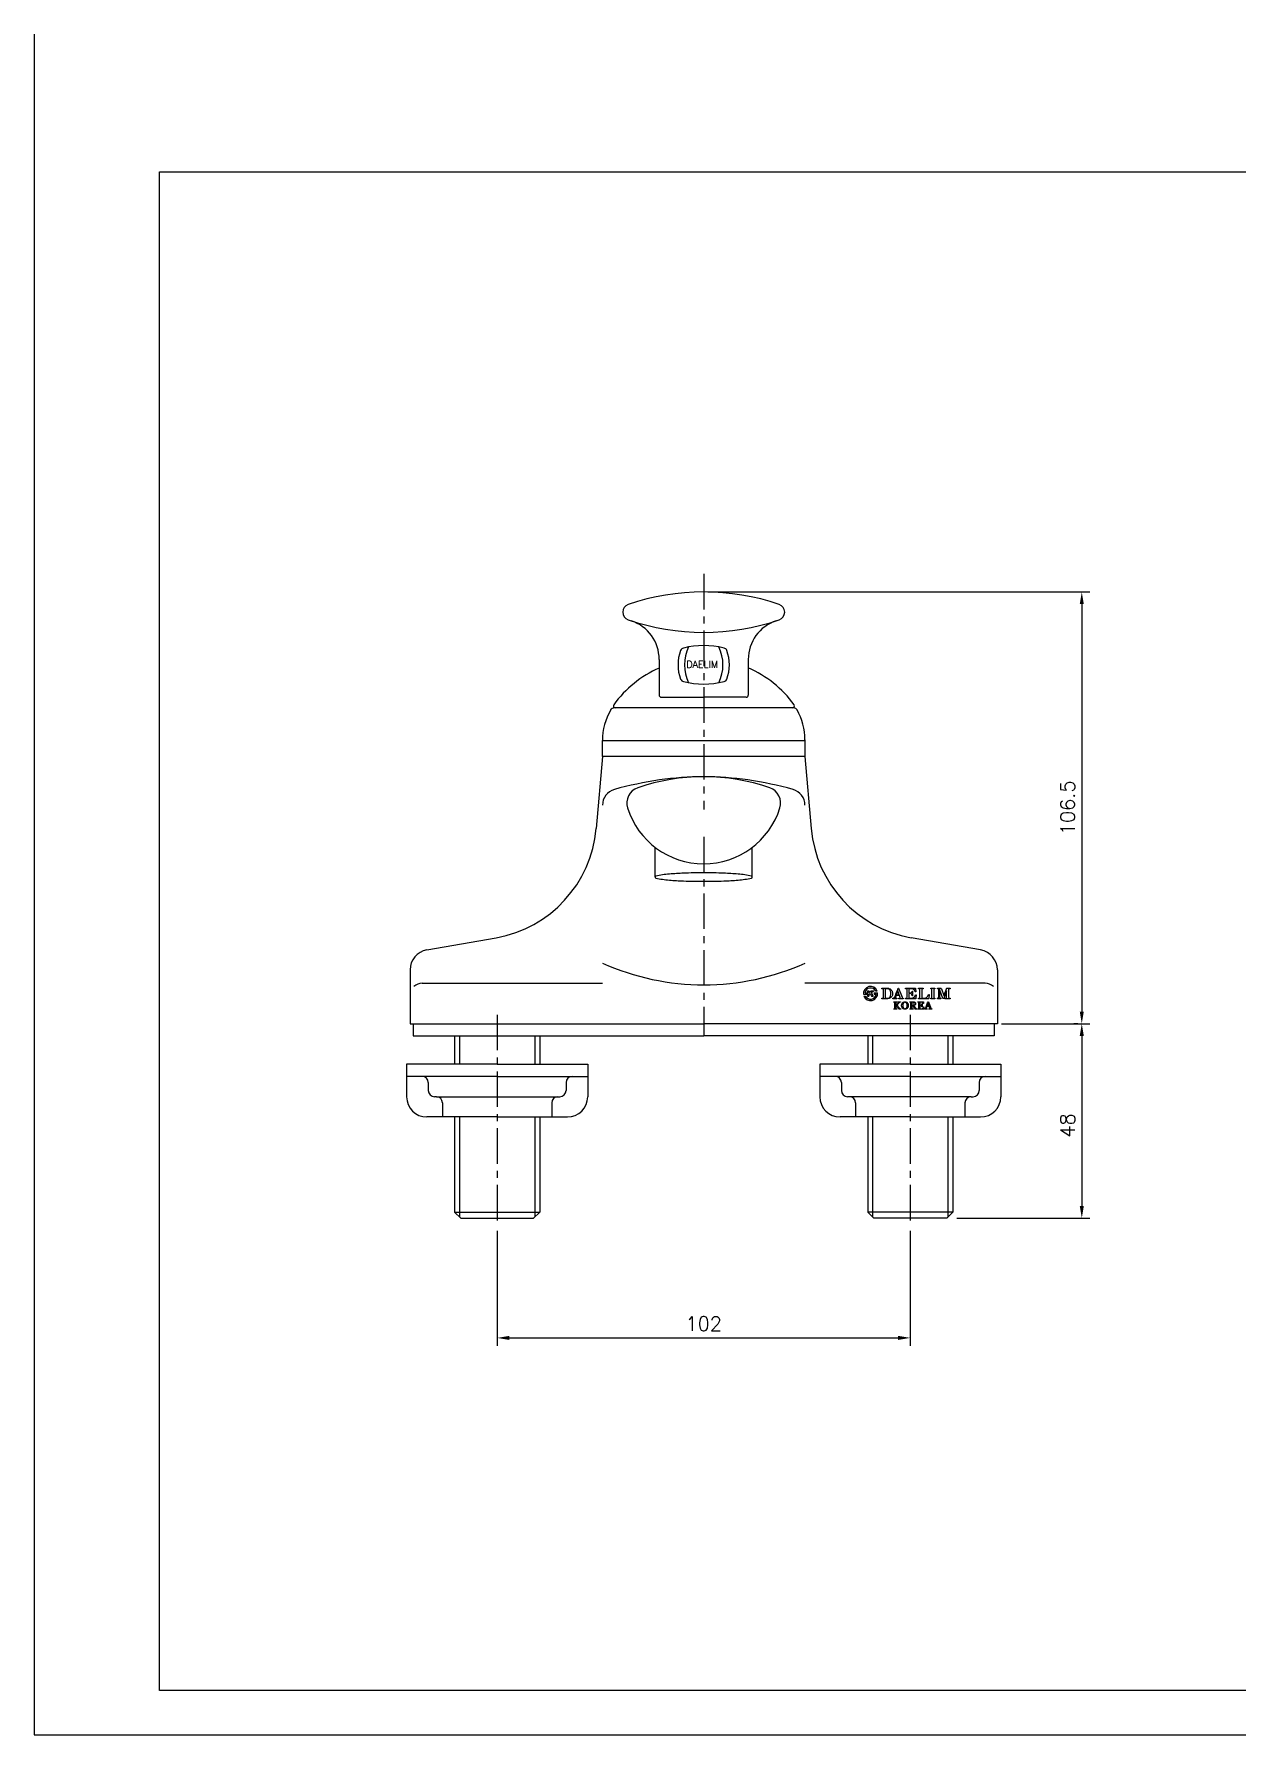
# Model space of a CAD drawing. Extents: x 3703 to 4297, y 2278 to 2698.
# Drawn here: x 3703.2 to 4000.2, y 2277.9 to 2697.9 of the extents above; entities that cross this region are included whole.
import ezdxf
from ezdxf.enums import TextEntityAlignment as Align

# ---------------------------------------------------------------- set-up
doc = ezdxf.new("R2010")
doc.units = 0
doc.header["$LTSCALE"] = 7
doc.header["$MEASUREMENT"] = 0
doc.linetypes.add('CENTER', pattern=[2, 1.25, -0.25, 0.25, -0.25])
doc.layers.get('0').update_dxf_attribs({"color": 2, "linetype": 'CONTINUOUS'})
for name, color, linetype in [('CL', 1, 'CENTER'), ('DIM', 2, 'CONTINUOUS'), ('DWG', 7, 'CONTINUOUS')]:
    doc.layers.add(name, color=color, linetype=linetype)
doc.styles.add('GHS', font='ROMANS', dxfattribs={"bigfont": 'GHS'})

# ---------------------------------------------------------------- blocks, each defined once
blk = doc.blocks.new('BORDER')
for p, q in [((0, 1), (0, 0)), ((0, 0), (1, 0))]:
    blk.add_line(p, q)
blk = doc.blocks.new('양식')
at = {"color": 4}
for p, q in [((1219, 386), (1768, 386)), ((1219, 11), (1219, 386)), ((1768, 11), (1219, 11))]:
    blk.add_line(p, q, dxfattribs=at)
at = {"xscale": 594, "yscale": 420, "zscale": 594}
blk.add_blockref('BORDER', (1188, 0), dxfattribs=at)
blk = doc.blocks.new('FL930')
at = {"layer": 'CL'}
for p, q in [((3868.58, 2564.59), (3868.58, 2506.42)), ((3868.58, 2499.68), (3868.58, 2450.42)), ((3817.58, 2455.72), (3817.58, 2403.41)), ((3919.58, 2455.72), (3919.58, 2403.41))]:
    blk.add_line(p, q, dxfattribs=at)
at = {"layer": 'DIM'}
for p, q in [((3869.58, 2560.15), (3963.92, 2560.15)), ((3961.92, 2557.15), (3961.92, 2456.51)), ((3908.98, 2461.61), (3909.36, 2461.61)), ((3908.98, 2461.61), (3908.98, 2460.36)), ((3909.36, 2461.24), (3909.89, 2461.61)), ((3909.36, 2461.61), (3909.36, 2461.24)), ((3909.89, 2461.61), (3910.55, 2461.61)), ((3909.96, 2461.2), (3910.55, 2461.61)), ((3910.99, 2461.61), (3911.4, 2461.61)), ((3908.02, 2460.8), (3908.83, 2460.8)), ((3908.13, 2460.36), (3908.54, 2460.36)), ((3908.4, 2461.17), (3908.83, 2461.17)), ((3908.83, 2461.17), (3908.83, 2460.8)), ((3908.98, 2460.36), (3909.36, 2460.36)), ((3909.36, 2460.78), (3909.65, 2460.98)), ((3909.36, 2460.78), (3909.36, 2460.36)), ((3909.65, 2460.98), (3910.01, 2460.36)), ((3909.96, 2461.2), (3910.45, 2460.36)), ((3910.01, 2460.36), (3910.45, 2460.36)), ((3910.7, 2461.17), (3910.7, 2460.8)), ((3910.7, 2461.17), (3911.5, 2461.17)), ((3910.7, 2460.8), (3911.13, 2460.8)), ((3942.08, 2453.51), (3963.92, 2453.51)), ((3960.92, 2453.51), (3959.92, 2453.51)), ((3961.92, 2450.51), (3961.92, 2408.51)), ((3817.58, 2402.41), (3817.58, 2373.95)), ((3919.58, 2402.41), (3919.58, 2373.95)), ((3931.08, 2405.51), (3963.92, 2405.51)), ((3820.58, 2375.95), (3916.58, 2375.95))]:
    blk.add_line(p, q, dxfattribs=at)
at = {"layer": 'DIM', "color": 2}
for p, q in [((3912.59, 2462.3), (3913.85, 2462.3)), ((3912.59, 2462.18), (3912.59, 2462.3)), ((3912.78, 2462.17), (3912.59, 2462.18)), ((3912.88, 2462.15), (3912.78, 2462.17)), ((3912.93, 2462.07), (3912.88, 2462.15)), ((3912.94, 2461.97), (3912.93, 2462.07)), ((3912.94, 2460.01), (3912.94, 2461.97)), ((3913.43, 2462.06), (3913.41, 2461.99)), ((3913.41, 2461.99), (3913.41, 2460)), ((3913.48, 2462.12), (3913.43, 2462.06)), ((3913.57, 2462.15), (3913.48, 2462.12)), ((3913.64, 2462.15), (3913.57, 2462.15)), ((3913.7, 2462.15), (3913.64, 2462.15)), ((3913.76, 2462.15), (3913.7, 2462.15)), ((3913.93, 2462.15), (3913.76, 2462.15)), ((3913.85, 2462.3), (3914.01, 2462.29)), ((3914.12, 2462.13), (3913.93, 2462.15)), ((3914.01, 2462.29), (3914.16, 2462.27)), ((3914.28, 2462.09), (3914.12, 2462.13)), ((3914.16, 2462.27), (3914.31, 2462.23)), ((3914.39, 2462.03), (3914.28, 2462.09)), ((3914.31, 2462.23), (3914.46, 2462.17)), ((3914.49, 2461.95), (3914.39, 2462.03)), ((3914.46, 2462.17), (3914.59, 2462.11)), ((3914.57, 2461.86), (3914.49, 2461.95)), ((3914.69, 2461.6), (3914.57, 2461.86)), ((3914.59, 2462.11), (3914.71, 2462.03)), ((3914.75, 2461.27), (3914.69, 2461.6)), ((3914.71, 2462.03), (3914.85, 2461.91)), ((3914.76, 2460.99), (3914.75, 2461.27)), ((3914.85, 2461.91), (3914.97, 2461.77)), ((3914.97, 2461.77), (3915.07, 2461.6)), ((3915.07, 2461.6), (3915.14, 2461.42)), ((3915.14, 2461.42), (3915.19, 2461.21)), ((3915.19, 2461.21), (3915.21, 2460.98)), ((3916.03, 2460.84), (3916.18, 2461.23)), ((3916.48, 2461.62), (3916.1, 2460.62)), ((3916.18, 2461.23), (3916.33, 2461.61)), ((3916.33, 2461.61), (3916.47, 2461.97)), ((3916.47, 2461.97), (3916.59, 2462.3)), ((3916.87, 2460.62), (3916.48, 2461.62)), ((3916.59, 2462.3), (3916.7, 2462.3)), ((3916.7, 2462.3), (3917.55, 2460.09)), ((3918.43, 2462.3), (3920.78, 2462.3)), ((3918.43, 2462.17), (3918.43, 2462.3)), ((3918.62, 2462.17), (3918.43, 2462.17)), ((3918.7, 2462.14), (3918.62, 2462.17)), ((3918.75, 2462.08), (3918.7, 2462.14)), ((3918.78, 2462), (3918.75, 2462.08)), ((3918.79, 2460.05), (3918.78, 2462)), ((3919.27, 2462.09), (3919.25, 2462.01)), ((3919.25, 2462.01), (3919.25, 2461.23)), ((3919.25, 2461.23), (3919.26, 2461.18)), ((3919.32, 2462.13), (3919.27, 2462.09)), ((3919.41, 2462.15), (3919.32, 2462.13)), ((3919.84, 2462.15), (3919.41, 2462.15)), ((3919.73, 2461.17), (3919.94, 2461.33)), ((3920.27, 2462.06), (3919.84, 2462.15)), ((3919.94, 2461.33), (3920.04, 2461.6)), ((3920.04, 2461.6), (3920.15, 2461.6)), ((3920.15, 2461.6), (3920.15, 2460.44)), ((3920.61, 2461.79), (3920.27, 2462.06)), ((3920.82, 2461.37), (3920.61, 2461.79)), ((3920.78, 2462.3), (3920.83, 2462.29)), ((3920.92, 2461.37), (3920.82, 2461.37)), ((3920.83, 2462.29), (3920.86, 2462.27)), ((3920.86, 2462.27), (3920.87, 2462.23)), ((3920.87, 2462.23), (3920.92, 2461.37)), ((3921.63, 2462.3), (3922.73, 2462.3)), ((3921.63, 2462.17), (3921.63, 2462.3)), ((3921.76, 2462.17), (3921.63, 2462.17)), ((3921.85, 2462.14), (3921.76, 2462.17)), ((3921.93, 2462.07), (3921.85, 2462.14)), ((3921.96, 2461.94), (3921.93, 2462.07)), ((3921.96, 2460.04), (3921.96, 2461.94)), ((3922.44, 2462.05), (3922.42, 2461.96)), ((3922.42, 2461.96), (3922.42, 2460.09)), ((3922.5, 2462.13), (3922.44, 2462.05)), ((3922.6, 2462.17), (3922.5, 2462.13)), ((3922.73, 2462.17), (3922.6, 2462.17)), ((3922.73, 2462.3), (3922.73, 2462.17)), ((3924.62, 2462.3), (3925.65, 2462.3)), ((3924.62, 2462.17), (3924.62, 2462.3)), ((3924.75, 2462.17), (3924.62, 2462.17)), ((3924.85, 2462.14), (3924.75, 2462.17)), ((3924.89, 2462.08), (3924.85, 2462.14)), ((3924.91, 2462.01), (3924.89, 2462.08)), ((3924.91, 2460.04), (3924.91, 2462.01)), ((3925.39, 2462.03), (3925.38, 2460)), ((3925.41, 2462.1), (3925.39, 2462.03)), ((3925.46, 2462.15), (3925.41, 2462.1)), ((3925.53, 2462.17), (3925.46, 2462.15)), ((3925.65, 2462.17), (3925.53, 2462.17)), ((3925.65, 2462.3), (3925.65, 2462.17)), ((3926.28, 2462.3), (3927.07, 2462.3)), ((3926.28, 2462.17), (3926.28, 2462.3)), ((3926.39, 2462.17), (3926.28, 2462.17)), ((3926.5, 2462.15), (3926.39, 2462.17)), ((3926.59, 2462.08), (3926.5, 2462.15)), ((3926.64, 2461.94), (3926.59, 2462.08)), ((3926.64, 2460.16), (3926.64, 2461.94)), ((3927.64, 2459.74), (3926.82, 2462.03)), ((3926.82, 2462.03), (3926.82, 2460.45)), ((3927.07, 2462.3), (3927.15, 2462.28)), ((3927.15, 2462.28), (3927.22, 2462.24)), ((3927.22, 2462.24), (3927.27, 2462.17)), ((3927.27, 2462.17), (3927.84, 2460.52)), ((3928.56, 2461.63), (3927.84, 2459.74)), ((3928.12, 2461.07), (3928.33, 2461.62)), ((3928.33, 2461.62), (3928.52, 2462.17)), ((3928.52, 2462.17), (3928.56, 2462.23)), ((3928.56, 2462.23), (3928.61, 2462.27)), ((3928.56, 2460.07), (3928.56, 2461.63)), ((3928.61, 2462.27), (3928.68, 2462.3)), ((3928.68, 2462.3), (3929.39, 2462.3)), ((3929.06, 2462.05), (3929.04, 2461.94)), ((3929.04, 2461.94), (3929.04, 2460.07)), ((3929.14, 2462.13), (3929.06, 2462.05)), ((3929.25, 2462.17), (3929.14, 2462.13)), ((3929.39, 2462.17), (3929.25, 2462.17)), ((3929.39, 2462.3), (3929.39, 2462.17)), ((3912.59, 2459.83), (3912.75, 2459.83)), ((3912.59, 2459.7), (3912.59, 2459.83)), ((3913.78, 2459.7), (3912.59, 2459.7)), ((3912.75, 2459.83), (3912.85, 2459.86)), ((3912.85, 2459.86), (3912.92, 2459.93)), ((3912.92, 2459.93), (3912.94, 2460.01)), ((3913.41, 2460), (3913.42, 2459.91)), ((3913.42, 2459.91), (3913.46, 2459.87)), ((3913.46, 2459.87), (3913.51, 2459.83)), ((3913.51, 2459.83), (3913.6, 2459.83)), ((3913.6, 2459.83), (3913.72, 2459.83)), ((3913.72, 2459.83), (3913.85, 2459.83)), ((3913.97, 2459.7), (3913.78, 2459.7)), ((3913.85, 2459.83), (3914.02, 2459.84)), ((3914.17, 2459.72), (3913.97, 2459.7)), ((3914.02, 2459.84), (3914.19, 2459.86)), ((3914.35, 2459.75), (3914.17, 2459.72)), ((3914.19, 2459.86), (3914.34, 2459.91)), ((3914.34, 2459.91), (3914.44, 2459.97)), ((3914.5, 2459.81), (3914.35, 2459.75)), ((3914.44, 2459.97), (3914.54, 2460.06)), ((3914.64, 2459.88), (3914.5, 2459.81)), ((3914.54, 2460.06), (3914.62, 2460.15)), ((3914.62, 2460.15), (3914.71, 2460.4)), ((3914.77, 2459.97), (3914.64, 2459.88)), ((3914.71, 2460.4), (3914.75, 2460.71)), ((3914.75, 2460.71), (3914.76, 2460.99)), ((3914.9, 2460.09), (3914.77, 2459.97)), ((3915.01, 2460.23), (3914.9, 2460.09)), ((3915.1, 2460.39), (3915.01, 2460.23)), ((3915.16, 2460.57), (3915.1, 2460.39)), ((3915.2, 2460.77), (3915.16, 2460.57)), ((3915.21, 2460.98), (3915.2, 2460.77)), ((3915.29, 2459.83), (3915.37, 2459.84)), ((3915.29, 2459.7), (3915.29, 2459.83)), ((3916.22, 2459.7), (3915.29, 2459.7)), ((3915.37, 2459.84), (3915.45, 2459.86)), ((3915.45, 2459.86), (3915.53, 2459.89)), ((3915.5, 2458.84), (3915.5, 2458.93)), ((3915.5, 2458.93), (3916.25, 2458.93)), ((3915.53, 2458.83), (3915.5, 2458.84)), ((3915.5, 2457.13), (3915.5, 2457.22)), ((3915.5, 2457.22), (3915.52, 2457.22)), ((3916.25, 2457.13), (3915.5, 2457.13)), ((3915.52, 2457.22), (3915.55, 2457.22)), ((3915.53, 2459.89), (3915.63, 2459.96)), ((3915.55, 2458.83), (3915.53, 2458.83)), ((3915.58, 2458.82), (3915.55, 2458.83)), ((3915.55, 2457.22), (3915.59, 2457.22)), ((3915.61, 2458.81), (3915.58, 2458.82)), ((3915.59, 2457.22), (3915.62, 2457.23)), ((3915.64, 2458.8), (3915.61, 2458.81)), ((3915.62, 2457.23), (3915.65, 2457.23)), ((3915.63, 2459.96), (3915.7, 2460.03)), ((3915.66, 2458.79), (3915.64, 2458.8)), ((3915.65, 2457.23), (3915.66, 2457.24)), ((3915.69, 2458.78), (3915.66, 2458.79)), ((3915.66, 2457.24), (3915.69, 2457.25)), ((3915.71, 2458.76), (3915.69, 2458.78)), ((3915.69, 2457.25), (3915.71, 2457.27)), ((3915.7, 2460.03), (3915.75, 2460.14)), ((3915.72, 2458.74), (3915.71, 2458.76)), ((3915.71, 2457.27), (3915.72, 2457.29)), ((3915.73, 2458.72), (3915.72, 2458.74)), ((3915.72, 2457.29), (3915.73, 2457.31)), ((3915.74, 2458.69), (3915.73, 2458.72)), ((3915.73, 2457.34), (3915.74, 2457.37)), ((3915.73, 2457.31), (3915.73, 2457.34)), ((3915.74, 2458.67), (3915.74, 2458.69)), ((3915.74, 2457.37), (3915.74, 2458.67)), ((3915.75, 2460.14), (3915.89, 2460.48)), ((3915.89, 2460.48), (3916.03, 2460.84)), ((3916.06, 2460.49), (3915.91, 2460.11)), ((3915.91, 2460.11), (3915.92, 2459.95)), ((3915.92, 2459.95), (3916.05, 2459.86)), ((3916.02, 2458.76), (3916.01, 2458.73)), ((3916.01, 2458.73), (3916.01, 2458.71)), ((3916.01, 2458.71), (3916.01, 2458.68)), ((3916.01, 2458.68), (3916.01, 2458.06)), ((3916.01, 2458.06), (3916.03, 2458.06)), ((3916.04, 2458.01), (3916.01, 2458.01)), ((3916.01, 2458.01), (3916.01, 2457.38)), ((3916.01, 2457.38), (3916.01, 2457.35)), ((3916.01, 2457.35), (3916.01, 2457.33)), ((3916.01, 2457.33), (3916.02, 2457.31)), ((3916.04, 2458.78), (3916.02, 2458.76)), ((3916.02, 2457.31), (3916.04, 2457.28)), ((3916.03, 2458.06), (3916.11, 2458.12)), ((3916.05, 2458.79), (3916.04, 2458.78)), ((3916.17, 2457.87), (3916.04, 2458.01)), ((3916.04, 2457.28), (3916.06, 2457.27)), ((3916.05, 2459.86), (3916.22, 2459.83)), ((3916.08, 2458.81), (3916.05, 2458.79)), ((3916.9, 2460.49), (3916.06, 2460.49)), ((3916.06, 2457.27), (3916.08, 2457.25)), ((3916.1, 2458.81), (3916.08, 2458.81)), ((3916.08, 2457.25), (3916.1, 2457.25)), ((3916.1, 2460.62), (3916.87, 2460.62)), ((3916.13, 2458.82), (3916.1, 2458.81)), ((3916.1, 2457.25), (3916.12, 2457.24)), ((3916.11, 2458.12), (3916.18, 2458.19)), ((3916.12, 2457.24), (3916.16, 2457.23)), ((3916.16, 2458.83), (3916.13, 2458.82)), ((3916.19, 2458.83), (3916.16, 2458.83)), ((3916.16, 2457.23), (3916.19, 2457.22)), ((3916.29, 2457.72), (3916.17, 2457.87)), ((3916.18, 2458.19), (3916.26, 2458.26)), ((3916.22, 2458.83), (3916.19, 2458.83)), ((3916.19, 2457.22), (3916.22, 2457.22)), ((3916.22, 2459.83), (3916.22, 2459.7)), ((3916.25, 2458.84), (3916.22, 2458.83)), ((3916.22, 2457.22), (3916.25, 2457.22)), ((3916.25, 2458.93), (3916.25, 2458.84)), ((3916.25, 2457.22), (3916.25, 2457.13)), ((3916.26, 2458.26), (3916.33, 2458.33)), ((3916.38, 2458.23), (3916.29, 2458.14)), ((3916.29, 2458.14), (3916.41, 2458)), ((3916.41, 2457.58), (3916.29, 2457.72)), ((3916.33, 2458.33), (3916.39, 2458.4)), ((3916.47, 2458.32), (3916.38, 2458.23)), ((3916.39, 2458.4), (3916.46, 2458.47)), ((3916.41, 2458), (3916.51, 2457.87)), ((3916.53, 2457.43), (3916.41, 2457.58)), ((3916.46, 2458.84), (3916.46, 2458.93)), ((3916.46, 2458.93), (3917.14, 2458.93)), ((3916.48, 2458.84), (3916.46, 2458.84)), ((3916.46, 2458.47), (3916.52, 2458.54)), ((3916.57, 2458.42), (3916.47, 2458.32)), ((3916.49, 2458.83), (3916.48, 2458.84)), ((3916.51, 2458.83), (3916.49, 2458.83)), ((3916.53, 2458.83), (3916.51, 2458.83)), ((3916.51, 2457.87), (3916.61, 2457.76)), ((3916.52, 2458.54), (3916.57, 2458.6)), ((3916.55, 2458.83), (3916.53, 2458.83)), ((3916.64, 2457.28), (3916.53, 2457.43)), ((3916.57, 2458.82), (3916.55, 2458.83)), ((3916.59, 2458.82), (3916.57, 2458.82)), ((3916.57, 2458.6), (3916.6, 2458.65)), ((3916.66, 2458.53), (3916.57, 2458.42)), ((3916.61, 2458.81), (3916.59, 2458.82)), ((3916.6, 2458.65), (3916.63, 2458.7)), ((3916.63, 2458.8), (3916.61, 2458.81)), ((3916.61, 2457.76), (3916.69, 2457.65)), ((3916.64, 2458.8), (3916.63, 2458.8)), ((3916.63, 2458.7), (3916.64, 2458.74)), ((3916.65, 2458.79), (3916.64, 2458.8)), ((3916.64, 2458.74), (3916.65, 2458.77)), ((3916.74, 2457.13), (3916.64, 2457.28)), ((3916.65, 2458.77), (3916.65, 2458.79)), ((3916.75, 2458.63), (3916.66, 2458.53)), ((3916.69, 2457.65), (3916.78, 2457.54)), ((3916.74, 2459.7), (3916.74, 2459.82)), ((3916.74, 2459.82), (3916.97, 2459.82)), ((3917.86, 2459.7), (3916.74, 2459.7)), ((3917.24, 2457.13), (3916.74, 2457.13)), ((3916.84, 2458.73), (3916.75, 2458.63)), ((3916.78, 2457.54), (3916.87, 2457.42)), ((3916.86, 2458.75), (3916.84, 2458.73)), ((3916.89, 2458.77), (3916.86, 2458.75)), ((3916.87, 2457.42), (3916.91, 2457.38)), ((3916.92, 2458.79), (3916.89, 2458.77)), ((3917.08, 2460.01), (3916.9, 2460.49)), ((3916.91, 2457.38), (3916.95, 2457.34)), ((3916.95, 2458.8), (3916.92, 2458.79)), ((3916.98, 2458.81), (3916.95, 2458.8)), ((3916.95, 2457.34), (3916.98, 2457.31)), ((3916.97, 2459.82), (3917.04, 2459.85)), ((3917.01, 2458.82), (3916.98, 2458.81)), ((3916.98, 2457.31), (3917.02, 2457.29)), ((3917.03, 2458.82), (3917.01, 2458.82)), ((3917.02, 2457.29), (3917.05, 2457.27)), ((3917.04, 2458.83), (3917.03, 2458.82)), ((3917.04, 2459.85), (3917.09, 2459.92)), ((3917.06, 2458.83), (3917.04, 2458.83)), ((3917.05, 2457.27), (3917.08, 2457.25)), ((3917.07, 2458.83), (3917.06, 2458.83)), ((3917.08, 2458.83), (3917.07, 2458.83)), ((3917.09, 2459.92), (3917.08, 2460.01)), ((3917.09, 2458.83), (3917.08, 2458.83)), ((3917.08, 2457.25), (3917.1, 2457.24)), ((3917.1, 2458.83), (3917.09, 2458.83)), ((3917.11, 2458.83), (3917.1, 2458.83)), ((3917.1, 2457.24), (3917.13, 2457.23)), ((3917.12, 2458.84), (3917.11, 2458.83)), ((3917.13, 2458.84), (3917.12, 2458.84)), ((3917.14, 2458.84), (3917.13, 2458.84)), ((3917.13, 2458.84), (3917.13, 2458.84)), ((3917.13, 2457.23), (3917.16, 2457.23)), ((3917.14, 2458.93), (3917.14, 2458.84)), ((3917.16, 2457.23), (3917.19, 2457.22)), ((3917.19, 2457.22), (3917.22, 2457.22)), ((3917.22, 2457.22), (3917.24, 2457.22)), ((3917.24, 2457.22), (3917.24, 2457.13)), ((3917.44, 2458.02), (3917.45, 2458.16)), ((3917.45, 2457.9), (3917.44, 2458.02)), ((3917.45, 2458.16), (3917.47, 2458.28)), ((3917.47, 2457.78), (3917.45, 2457.9)), ((3917.47, 2458.28), (3917.51, 2458.4)), ((3917.5, 2457.67), (3917.47, 2457.78)), ((3917.55, 2457.56), (3917.5, 2457.67)), ((3917.51, 2458.4), (3917.56, 2458.5)), ((3917.55, 2460.09), (3917.61, 2459.94)), ((3917.61, 2457.46), (3917.55, 2457.56)), ((3917.56, 2458.5), (3917.62, 2458.6)), ((3917.61, 2459.94), (3917.7, 2459.86)), ((3917.68, 2457.38), (3917.61, 2457.46)), ((3917.62, 2458.6), (3917.69, 2458.68)), ((3917.75, 2457.31), (3917.68, 2457.38)), ((3917.69, 2458.68), (3917.77, 2458.76)), ((3917.7, 2459.86), (3917.86, 2459.83)), ((3917.74, 2458.13), (3917.73, 2458.02)), ((3917.73, 2458.02), (3917.74, 2457.91)), ((3917.75, 2458.23), (3917.74, 2458.13)), ((3917.74, 2457.91), (3917.75, 2457.81)), ((3917.76, 2458.33), (3917.75, 2458.23)), ((3917.75, 2457.81), (3917.77, 2457.71)), ((3917.84, 2457.24), (3917.75, 2457.31)), ((3917.79, 2458.42), (3917.76, 2458.33)), ((3917.77, 2458.76), (3917.86, 2458.82)), ((3917.77, 2457.71), (3917.79, 2457.62)), ((3917.82, 2458.5), (3917.79, 2458.42)), ((3917.79, 2457.62), (3917.82, 2457.54)), ((3917.85, 2458.57), (3917.82, 2458.5)), ((3917.82, 2457.54), (3917.87, 2457.46)), ((3917.94, 2457.19), (3917.84, 2457.24)), ((3917.9, 2458.64), (3917.85, 2458.57)), ((3917.86, 2459.83), (3917.86, 2459.7)), ((3917.86, 2458.82), (3917.95, 2458.86)), ((3917.87, 2457.46), (3917.91, 2457.4)), ((3917.96, 2458.7), (3917.9, 2458.64)), ((3917.91, 2457.4), (3917.97, 2457.34)), ((3918.04, 2457.16), (3917.94, 2457.19)), ((3917.95, 2458.86), (3918.05, 2458.9)), ((3918.02, 2458.75), (3917.96, 2458.7)), ((3917.97, 2457.34), (3918.03, 2457.29)), ((3918.09, 2458.79), (3918.02, 2458.75)), ((3918.03, 2457.29), (3918.1, 2457.26)), ((3918.15, 2457.13), (3918.04, 2457.16)), ((3918.05, 2458.9), (3918.16, 2458.92)), ((3918.18, 2458.81), (3918.09, 2458.79)), ((3918.1, 2457.26), (3918.18, 2457.24)), ((3918.27, 2457.13), (3918.15, 2457.13)), ((3918.16, 2458.92), (3918.27, 2458.93)), ((3918.27, 2458.82), (3918.18, 2458.81)), ((3918.18, 2457.24), (3918.27, 2457.23)), ((3918.27, 2458.93), (3918.38, 2458.92)), ((3918.35, 2458.81), (3918.27, 2458.82)), ((3918.27, 2457.23), (3918.35, 2457.24)), ((3918.38, 2457.13), (3918.27, 2457.13)), ((3918.43, 2458.79), (3918.35, 2458.81)), ((3918.35, 2457.24), (3918.43, 2457.26)), ((3918.38, 2458.92), (3918.49, 2458.9)), ((3918.48, 2457.15), (3918.38, 2457.13)), ((3918.43, 2459.83), (3918.6, 2459.84)), ((3918.43, 2459.7), (3918.43, 2459.83)), ((3919.26, 2459.7), (3918.43, 2459.7)), ((3918.5, 2458.76), (3918.43, 2458.79)), ((3918.43, 2457.26), (3918.5, 2457.3)), ((3918.58, 2457.19), (3918.48, 2457.15)), ((3918.49, 2458.9), (3918.59, 2458.86)), ((3918.56, 2458.72), (3918.5, 2458.76)), ((3918.5, 2457.3), (3918.57, 2457.34)), ((3918.62, 2458.66), (3918.56, 2458.72)), ((3918.57, 2457.34), (3918.62, 2457.4)), ((3918.68, 2457.24), (3918.58, 2457.19)), ((3918.59, 2458.86), (3918.69, 2458.81)), ((3918.6, 2459.84), (3918.73, 2459.9)), ((3918.66, 2458.6), (3918.62, 2458.66)), ((3918.62, 2457.4), (3918.67, 2457.46)), ((3918.71, 2458.53), (3918.66, 2458.6)), ((3918.67, 2457.46), (3918.71, 2457.54)), ((3918.77, 2457.3), (3918.68, 2457.24)), ((3918.69, 2458.81), (3918.77, 2458.75)), ((3918.74, 2458.44), (3918.71, 2458.53)), ((3918.71, 2457.54), (3918.74, 2457.62)), ((3918.73, 2459.9), (3918.79, 2460.05)), ((3918.77, 2458.35), (3918.74, 2458.44)), ((3918.74, 2457.62), (3918.77, 2457.71)), ((3918.77, 2458.75), (3918.85, 2458.68)), ((3918.78, 2458.25), (3918.77, 2458.35)), ((3918.77, 2457.71), (3918.79, 2457.81)), ((3918.85, 2457.37), (3918.77, 2457.3)), ((3918.8, 2458.14), (3918.78, 2458.25)), ((3918.79, 2457.81), (3918.8, 2457.91)), ((3918.8, 2458.02), (3918.8, 2458.14)), ((3918.8, 2457.91), (3918.8, 2458.02)), ((3918.85, 2458.68), (3918.92, 2458.6)), ((3918.92, 2457.45), (3918.85, 2457.37)), ((3918.92, 2458.6), (3918.98, 2458.5)), ((3918.98, 2457.55), (3918.92, 2457.45)), ((3918.98, 2458.5), (3919.03, 2458.4)), ((3919.03, 2457.65), (3918.98, 2457.55)), ((3919.03, 2458.4), (3919.06, 2458.28)), ((3919.06, 2457.77), (3919.03, 2457.65)), ((3919.06, 2458.28), (3919.09, 2458.16)), ((3919.09, 2457.89), (3919.06, 2457.77)), ((3919.09, 2458.16), (3919.09, 2458.02)), ((3919.09, 2458.02), (3919.09, 2457.89)), ((3919.26, 2460.92), (3919.25, 2460.88)), ((3919.25, 2460.88), (3919.25, 2460.19)), ((3919.25, 2460.19), (3919.25, 2460.12)), ((3919.25, 2460.12), (3919.25, 2460.06)), ((3919.25, 2460.06), (3919.26, 2460.01)), ((3919.26, 2461.18), (3919.3, 2461.14)), ((3919.3, 2460.96), (3919.26, 2460.92)), ((3919.26, 2460.01), (3919.3, 2459.93)), ((3920.08, 2459.7), (3919.26, 2459.7)), ((3919.3, 2461.14), (3919.35, 2461.12)), ((3919.35, 2460.97), (3919.3, 2460.96)), ((3919.3, 2459.93), (3919.37, 2459.87)), ((3919.35, 2461.12), (3919.48, 2461.12)), ((3919.48, 2460.97), (3919.35, 2460.97)), ((3919.37, 2459.87), (3919.46, 2459.85)), ((3919.46, 2459.85), (3919.61, 2459.85)), ((3919.48, 2461.12), (3919.73, 2461.17)), ((3919.76, 2460.9), (3919.48, 2460.97)), ((3919.48, 2458.93), (3920.31, 2458.93)), ((3919.48, 2458.84), (3919.48, 2458.93)), ((3919.51, 2458.83), (3919.48, 2458.84)), ((3919.48, 2457.13), (3919.48, 2457.22)), ((3919.48, 2457.22), (3919.51, 2457.22)), ((3920.25, 2457.13), (3919.48, 2457.13)), ((3919.54, 2458.83), (3919.51, 2458.83)), ((3919.51, 2457.22), (3919.54, 2457.22)), ((3919.57, 2458.82), (3919.54, 2458.83)), ((3919.54, 2457.22), (3919.57, 2457.23)), ((3919.6, 2458.82), (3919.57, 2458.82)), ((3919.57, 2457.23), (3919.61, 2457.23)), ((3919.63, 2458.81), (3919.6, 2458.82)), ((3919.61, 2459.85), (3919.85, 2459.85)), ((3919.61, 2457.23), (3919.63, 2457.24)), ((3919.65, 2458.8), (3919.63, 2458.81)), ((3919.63, 2457.24), (3919.65, 2457.24)), ((3919.68, 2458.79), (3919.65, 2458.8)), ((3919.65, 2457.24), (3919.68, 2457.25)), ((3919.7, 2458.77), (3919.68, 2458.79)), ((3919.68, 2457.25), (3919.69, 2457.27)), ((3919.69, 2457.27), (3919.71, 2457.29)), ((3919.71, 2458.75), (3919.7, 2458.77)), ((3919.72, 2458.73), (3919.71, 2458.75)), ((3919.71, 2457.29), (3919.72, 2457.31)), ((3919.72, 2458.7), (3919.72, 2458.73)), ((3919.73, 2458.67), (3919.72, 2458.7)), ((3919.72, 2457.34), (3919.73, 2457.37)), ((3919.72, 2457.31), (3919.72, 2457.34)), ((3919.73, 2457.37), (3919.73, 2458.67)), ((3919.95, 2460.72), (3919.76, 2460.9)), ((3919.85, 2459.85), (3920.03, 2459.85)), ((3920.03, 2460.44), (3919.95, 2460.72)), ((3920, 2458.82), (3920, 2458.05)), ((3920.21, 2458.82), (3920, 2458.82)), ((3920, 2458.05), (3920.16, 2458.05)), ((3920, 2457.94), (3920, 2457.37)), ((3920.18, 2457.94), (3920, 2457.94)), ((3920, 2457.37), (3920, 2457.34)), ((3920, 2457.34), (3920, 2457.32)), ((3920, 2457.32), (3920.01, 2457.29)), ((3920.01, 2457.29), (3920.02, 2457.27)), ((3920.02, 2457.27), (3920.04, 2457.26)), ((3920.15, 2460.44), (3920.03, 2460.44)), ((3920.03, 2459.85), (3920.37, 2459.96)), ((3920.04, 2457.26), (3920.07, 2457.24)), ((3920.07, 2457.24), (3920.09, 2457.24)), ((3920.9, 2459.7), (3920.08, 2459.7)), ((3920.09, 2457.24), (3920.11, 2457.23)), ((3920.11, 2457.23), (3920.15, 2457.23)), ((3920.15, 2457.23), (3920.18, 2457.22)), ((3920.16, 2458.05), (3920.27, 2458.06)), ((3920.28, 2457.81), (3920.18, 2457.94)), ((3920.18, 2457.22), (3920.22, 2457.22)), ((3920.32, 2458.81), (3920.21, 2458.82)), ((3920.22, 2457.22), (3920.25, 2457.22)), ((3920.25, 2457.22), (3920.25, 2457.13)), ((3920.27, 2458.06), (3920.37, 2458.1)), ((3920.37, 2457.69), (3920.28, 2457.81)), ((3920.31, 2458.93), (3920.39, 2458.92)), ((3920.4, 2458.78), (3920.32, 2458.81)), ((3920.37, 2459.96), (3920.73, 2460.25)), ((3920.37, 2458.1), (3920.45, 2458.16)), ((3920.46, 2457.56), (3920.37, 2457.69)), ((3920.39, 2458.92), (3920.46, 2458.92)), ((3920.48, 2458.73), (3920.4, 2458.78)), ((3920.51, 2458.03), (3920.44, 2458.01)), ((3920.44, 2458.01), (3920.53, 2457.9)), ((3920.45, 2458.16), (3920.52, 2458.25)), ((3920.46, 2458.92), (3920.53, 2458.9)), ((3920.55, 2457.43), (3920.46, 2457.56)), ((3920.53, 2458.66), (3920.48, 2458.73)), ((3920.57, 2458.06), (3920.51, 2458.03)), ((3920.52, 2458.25), (3920.56, 2458.35)), ((3920.53, 2458.9), (3920.59, 2458.88)), ((3920.56, 2458.57), (3920.53, 2458.66)), ((3920.53, 2457.9), (3920.6, 2457.8)), ((3920.65, 2457.29), (3920.55, 2457.43)), ((3920.57, 2458.47), (3920.56, 2458.57)), ((3920.56, 2458.35), (3920.57, 2458.47)), ((3920.62, 2458.08), (3920.57, 2458.06)), ((3920.59, 2458.88), (3920.65, 2458.86)), ((3920.6, 2457.8), (3920.67, 2457.72)), ((3920.67, 2458.11), (3920.62, 2458.08)), ((3920.65, 2458.86), (3920.71, 2458.83)), ((3920.75, 2457.13), (3920.65, 2457.29)), ((3920.72, 2458.14), (3920.67, 2458.11)), ((3920.67, 2457.72), (3920.73, 2457.63)), ((3920.71, 2458.83), (3920.76, 2458.79)), ((3920.76, 2458.18), (3920.72, 2458.14)), ((3920.73, 2460.25), (3920.9, 2460.68)), ((3920.73, 2457.63), (3920.8, 2457.53)), ((3921.24, 2457.13), (3920.75, 2457.13)), ((3920.76, 2458.79), (3920.8, 2458.75)), ((3920.8, 2458.22), (3920.76, 2458.18)), ((3920.8, 2458.75), (3920.84, 2458.7)), ((3920.83, 2458.26), (3920.8, 2458.22)), ((3920.8, 2457.53), (3920.88, 2457.42)), ((3920.85, 2458.31), (3920.83, 2458.26)), ((3920.84, 2458.7), (3920.86, 2458.64)), ((3920.87, 2458.37), (3920.85, 2458.31)), ((3920.86, 2458.64), (3920.88, 2458.57)), ((3920.88, 2458.43), (3920.87, 2458.37)), ((3920.88, 2458.57), (3920.88, 2458.5)), ((3920.88, 2458.5), (3920.88, 2458.43)), ((3920.88, 2457.42), (3920.92, 2457.38)), ((3920.9, 2460.68), (3921.03, 2460.68)), ((3920.94, 2459.71), (3920.9, 2459.7)), ((3920.92, 2457.38), (3920.95, 2457.34)), ((3920.98, 2459.75), (3920.94, 2459.71)), ((3920.95, 2457.34), (3920.98, 2457.31)), ((3920.99, 2459.8), (3920.98, 2459.75)), ((3920.98, 2457.31), (3921.01, 2457.29)), ((3921.03, 2460.68), (3920.99, 2459.8)), ((3921.01, 2457.29), (3921.04, 2457.27)), ((3921.04, 2457.27), (3921.07, 2457.25)), ((3921.07, 2457.25), (3921.1, 2457.24)), ((3921.1, 2457.24), (3921.12, 2457.23)), ((3921.12, 2457.23), (3921.16, 2457.23)), ((3921.16, 2457.23), (3921.19, 2457.22)), ((3921.19, 2457.22), (3921.21, 2457.22)), ((3921.21, 2457.22), (3921.24, 2457.22)), ((3921.24, 2457.22), (3921.24, 2457.13)), ((3921.42, 2458.93), (3922.81, 2458.93)), ((3921.42, 2458.84), (3921.42, 2458.93)), ((3921.44, 2458.83), (3921.42, 2458.84)), ((3921.42, 2457.22), (3921.45, 2457.22)), ((3921.42, 2457.13), (3921.42, 2457.22)), ((3922.91, 2457.13), (3921.42, 2457.13)), ((3921.47, 2458.83), (3921.44, 2458.83)), ((3921.45, 2457.22), (3921.48, 2457.22)), ((3921.51, 2458.82), (3921.47, 2458.83)), ((3921.48, 2457.22), (3921.52, 2457.23)), ((3921.55, 2458.81), (3921.51, 2458.82)), ((3921.52, 2457.23), (3921.56, 2457.23)), ((3921.58, 2458.8), (3921.55, 2458.81)), ((3921.56, 2457.23), (3921.58, 2457.24)), ((3921.6, 2458.79), (3921.58, 2458.8)), ((3921.58, 2457.24), (3921.6, 2457.24)), ((3921.63, 2458.78), (3921.6, 2458.79)), ((3921.6, 2457.24), (3921.63, 2457.26)), ((3921.63, 2459.83), (3921.78, 2459.83)), ((3921.63, 2459.7), (3921.63, 2459.83)), ((3924.05, 2459.7), (3921.63, 2459.7)), ((3921.65, 2458.76), (3921.63, 2458.78)), ((3921.63, 2457.26), (3921.64, 2457.28)), ((3921.64, 2457.28), (3921.66, 2457.29)), ((3921.66, 2458.74), (3921.65, 2458.76)), ((3921.67, 2458.72), (3921.66, 2458.74)), ((3921.66, 2457.29), (3921.67, 2457.32)), ((3921.67, 2458.69), (3921.67, 2458.72)), ((3921.67, 2458.67), (3921.67, 2458.69)), ((3921.67, 2457.37), (3921.67, 2458.67)), ((3921.67, 2457.34), (3921.67, 2457.37)), ((3921.67, 2457.32), (3921.67, 2457.34)), ((3921.78, 2459.83), (3921.87, 2459.87)), ((3921.87, 2459.87), (3921.93, 2459.94)), ((3921.93, 2459.94), (3921.96, 2460.04)), ((3922.23, 2458.83), (3921.94, 2458.83)), ((3921.94, 2458.83), (3921.94, 2458.11)), ((3921.94, 2458.11), (3922.15, 2458.11)), ((3921.94, 2458.01), (3921.94, 2457.47)), ((3922.15, 2458.01), (3921.94, 2458.01)), ((3921.94, 2457.47), (3921.95, 2457.42)), ((3921.95, 2457.42), (3921.95, 2457.37)), ((3921.95, 2457.37), (3921.96, 2457.34)), ((3921.96, 2457.34), (3921.97, 2457.31)), ((3921.97, 2457.31), (3921.98, 2457.29)), ((3921.98, 2457.29), (3922, 2457.27)), ((3922, 2457.27), (3922.02, 2457.25)), ((3922.02, 2457.25), (3922.05, 2457.24)), ((3922.05, 2457.24), (3922.09, 2457.24)), ((3922.09, 2457.24), (3922.13, 2457.23)), ((3922.13, 2457.23), (3922.19, 2457.23)), ((3922.15, 2458.11), (3922.21, 2458.11)), ((3922.2, 2458.01), (3922.15, 2458.01)), ((3922.19, 2457.23), (3922.25, 2457.23)), ((3922.24, 2458), (3922.2, 2458.01)), ((3922.21, 2458.11), (3922.25, 2458.12)), ((3922.27, 2458.83), (3922.23, 2458.83)), ((3922.28, 2457.99), (3922.24, 2458)), ((3922.25, 2458.12), (3922.29, 2458.13)), ((3922.25, 2457.23), (3922.28, 2457.23)), ((3922.31, 2458.83), (3922.27, 2458.83)), ((3922.31, 2457.98), (3922.28, 2457.99)), ((3922.28, 2457.23), (3922.32, 2457.23)), ((3922.29, 2458.13), (3922.32, 2458.14)), ((3922.35, 2458.82), (3922.31, 2458.83)), ((3922.34, 2457.96), (3922.31, 2457.98)), ((3922.32, 2458.14), (3922.34, 2458.17)), ((3922.32, 2457.23), (3922.36, 2457.23)), ((3922.34, 2458.17), (3922.37, 2458.19)), ((3922.37, 2457.93), (3922.34, 2457.96)), ((3922.39, 2458.82), (3922.35, 2458.82)), ((3922.36, 2457.23), (3922.41, 2457.23)), ((3922.37, 2458.19), (3922.39, 2458.22)), ((3922.38, 2457.9), (3922.37, 2457.93)), ((3922.4, 2457.87), (3922.38, 2457.9)), ((3922.42, 2458.82), (3922.39, 2458.82)), ((3922.39, 2458.22), (3922.4, 2458.25)), ((3922.4, 2458.25), (3922.42, 2458.29)), ((3922.41, 2457.83), (3922.4, 2457.87)), ((3922.43, 2457.79), (3922.41, 2457.83)), ((3922.41, 2457.23), (3922.44, 2457.23)), ((3922.42, 2460.09), (3922.42, 2459.98)), ((3922.42, 2459.98), (3922.47, 2459.89)), ((3922.44, 2458.82), (3922.42, 2458.82)), ((3922.42, 2458.29), (3922.43, 2458.33)), ((3922.43, 2458.33), (3922.44, 2458.37)), ((3922.44, 2457.74), (3922.43, 2457.79)), ((3922.5, 2458.8), (3922.44, 2458.82)), ((3922.44, 2458.41), (3922.54, 2458.41)), ((3922.44, 2458.37), (3922.44, 2458.41)), ((3922.44, 2457.7), (3922.44, 2457.74)), ((3922.54, 2457.7), (3922.44, 2457.7)), ((3922.44, 2457.23), (3922.48, 2457.24)), ((3922.47, 2459.89), (3922.6, 2459.85)), ((3922.48, 2457.24), (3922.51, 2457.24)), ((3922.55, 2458.76), (3922.5, 2458.8)), ((3922.51, 2457.24), (3922.54, 2457.25)), ((3922.54, 2458.41), (3922.54, 2457.7)), ((3922.54, 2457.25), (3922.58, 2457.25)), ((3922.61, 2458.7), (3922.55, 2458.76)), ((3922.58, 2457.25), (3922.61, 2457.26)), ((3922.6, 2459.85), (3923.2, 2459.85)), ((3922.66, 2458.63), (3922.61, 2458.7)), ((3922.61, 2457.26), (3922.63, 2457.28)), ((3922.63, 2457.28), (3922.65, 2457.29)), ((3922.65, 2457.29), (3922.69, 2457.34)), ((3922.69, 2458.56), (3922.66, 2458.63)), ((3922.72, 2458.49), (3922.69, 2458.56)), ((3922.69, 2457.34), (3922.73, 2457.4)), ((3922.81, 2458.49), (3922.72, 2458.49)), ((3922.73, 2457.4), (3922.77, 2457.47)), ((3922.77, 2457.47), (3922.81, 2457.55)), ((3922.81, 2458.93), (3922.81, 2458.49)), ((3922.81, 2457.55), (3922.84, 2457.61)), ((3922.84, 2457.61), (3922.85, 2457.66)), ((3922.85, 2457.66), (3922.95, 2457.66)), ((3922.95, 2457.66), (3922.91, 2457.13)), ((3923.08, 2457.22), (3923.11, 2457.22)), ((3923.08, 2457.13), (3923.08, 2457.22)), ((3923.75, 2457.13), (3923.08, 2457.13)), ((3923.11, 2457.22), (3923.13, 2457.22)), ((3923.13, 2457.22), (3923.16, 2457.23)), ((3923.16, 2457.23), (3923.2, 2457.24)), ((3923.2, 2459.85), (3923.61, 2460)), ((3923.2, 2457.24), (3923.22, 2457.25)), ((3923.22, 2457.25), (3923.25, 2457.26)), ((3923.25, 2457.26), (3923.28, 2457.28)), ((3923.28, 2457.28), (3923.3, 2457.31)), ((3923.3, 2457.31), (3923.32, 2457.33)), ((3923.32, 2457.33), (3923.34, 2457.36)), ((3923.34, 2457.36), (3923.36, 2457.39)), ((3923.36, 2457.39), (3923.38, 2457.43)), ((3923.38, 2457.43), (3923.47, 2457.67)), ((3923.47, 2457.67), (3923.57, 2457.92)), ((3923.51, 2457.41), (3923.5, 2457.38)), ((3923.5, 2457.38), (3923.5, 2457.36)), ((3923.5, 2457.36), (3923.5, 2457.34)), ((3923.5, 2457.34), (3923.5, 2457.33)), ((3923.5, 2457.33), (3923.5, 2457.29)), ((3923.5, 2457.29), (3923.53, 2457.27)), ((3923.52, 2457.47), (3923.51, 2457.43)), ((3923.51, 2457.43), (3923.51, 2457.41)), ((3923.54, 2457.51), (3923.52, 2457.47)), ((3923.53, 2457.27), (3923.57, 2457.25)), ((3923.55, 2457.55), (3923.54, 2457.51)), ((3923.56, 2457.59), (3923.55, 2457.55)), ((3923.58, 2457.63), (3923.56, 2457.59)), ((3923.57, 2457.92), (3923.67, 2458.19)), ((3923.57, 2457.25), (3923.63, 2457.23)), ((3923.6, 2457.69), (3923.58, 2457.63)), ((3923.62, 2457.74), (3923.6, 2457.69)), ((3923.61, 2460), (3923.94, 2460.33)), ((3924.24, 2457.74), (3923.62, 2457.74)), ((3923.63, 2457.23), (3923.69, 2457.22)), ((3923.93, 2458.54), (3923.66, 2457.85)), ((3923.66, 2457.85), (3924.2, 2457.85)), ((3923.67, 2458.19), (3923.78, 2458.45)), ((3923.69, 2457.22), (3923.75, 2457.22)), ((3923.75, 2457.22), (3923.75, 2457.13)), ((3923.78, 2458.45), (3923.87, 2458.7)), ((3923.87, 2458.7), (3923.96, 2458.93)), ((3924.2, 2457.85), (3923.93, 2458.54)), ((3923.94, 2460.33), (3924.08, 2460.73)), ((3923.96, 2458.93), (3924.06, 2458.93)), ((3924.1, 2459.71), (3924.05, 2459.7)), ((3924.06, 2458.93), (3924.65, 2457.4)), ((3924.08, 2460.73), (3924.2, 2460.73)), ((3924.13, 2459.74), (3924.1, 2459.71)), ((3924.15, 2459.79), (3924.13, 2459.74)), ((3924.2, 2460.73), (3924.15, 2459.79)), ((3924.17, 2457.22), (3924.23, 2457.22)), ((3924.17, 2457.13), (3924.17, 2457.22)), ((3924.91, 2457.13), (3924.17, 2457.13)), ((3924.23, 2457.22), (3924.29, 2457.23)), ((3924.39, 2457.34), (3924.24, 2457.74)), ((3924.29, 2457.23), (3924.34, 2457.24)), ((3924.34, 2457.24), (3924.37, 2457.25)), ((3924.37, 2457.25), (3924.39, 2457.27)), ((3924.39, 2457.33), (3924.39, 2457.34)), ((3924.4, 2457.32), (3924.39, 2457.33)), ((3924.39, 2457.27), (3924.4, 2457.29)), ((3924.4, 2457.31), (3924.4, 2457.32)), ((3924.4, 2457.3), (3924.4, 2457.31)), ((3924.4, 2457.29), (3924.4, 2457.3)), ((3924.4, 2457.29), (3924.4, 2457.29)), ((3924.62, 2459.83), (3924.76, 2459.83)), ((3924.62, 2459.7), (3924.62, 2459.83)), ((3925.65, 2459.7), (3924.62, 2459.7)), ((3924.65, 2457.4), (3924.66, 2457.37)), ((3924.66, 2457.37), (3924.68, 2457.34)), ((3924.68, 2457.34), (3924.69, 2457.32)), ((3924.69, 2457.32), (3924.71, 2457.3)), ((3924.71, 2457.3), (3924.73, 2457.28)), ((3924.73, 2457.28), (3924.76, 2457.26)), ((3924.76, 2459.83), (3924.86, 2459.87)), ((3924.76, 2457.26), (3924.78, 2457.25)), ((3924.78, 2457.25), (3924.81, 2457.24)), ((3924.81, 2457.24), (3924.83, 2457.23)), ((3924.83, 2457.23), (3924.86, 2457.22)), ((3924.86, 2459.87), (3924.9, 2459.96)), ((3924.86, 2457.22), (3924.89, 2457.22)), ((3924.89, 2457.22), (3924.91, 2457.22)), ((3924.9, 2459.96), (3924.91, 2460.04)), ((3924.91, 2457.22), (3924.91, 2457.13)), ((3925.38, 2460), (3925.4, 2459.92)), ((3925.4, 2459.92), (3925.44, 2459.86)), ((3925.44, 2459.86), (3925.53, 2459.83)), ((3925.53, 2459.83), (3925.65, 2459.83)), ((3925.65, 2459.83), (3925.65, 2459.7)), ((3926.28, 2459.83), (3926.46, 2459.88)), ((3926.28, 2459.7), (3926.28, 2459.83)), ((3927.12, 2459.7), (3926.28, 2459.7)), ((3926.46, 2459.88), (3926.59, 2459.99)), ((3926.59, 2459.99), (3926.64, 2460.16)), ((3926.82, 2460.45), (3926.82, 2460.14)), ((3926.82, 2460.14), (3926.87, 2459.98)), ((3926.87, 2459.98), (3926.98, 2459.87)), ((3926.98, 2459.87), (3927.12, 2459.83)), ((3927.12, 2459.83), (3927.12, 2459.7)), ((3927.84, 2459.74), (3927.64, 2459.74)), ((3927.84, 2460.52), (3927.91, 2460.52)), ((3927.91, 2460.52), (3928.12, 2461.07)), ((3928.13, 2459.83), (3928.29, 2459.83)), ((3928.13, 2459.7), (3928.13, 2459.83)), ((3929.39, 2459.7), (3928.13, 2459.7)), ((3928.29, 2459.83), (3928.42, 2459.85)), ((3928.42, 2459.85), (3928.52, 2459.93)), ((3928.52, 2459.93), (3928.56, 2460.07)), ((3929.04, 2460.07), (3929.06, 2459.94)), ((3929.06, 2459.94), (3929.14, 2459.86)), ((3929.14, 2459.86), (3929.26, 2459.83)), ((3929.26, 2459.83), (3929.39, 2459.83)), ((3929.39, 2459.83), (3929.39, 2459.7))]:
    blk.add_line(p, q, dxfattribs=at)
at = {"layer": 'DIM'}
for radius, start, end in [(1.75, 20.9248, 186.1506), (1.38, 27.0357, 172.1625), (1.75, 200.9248, 6.1506), (1.38, 207.0357, 352.1625)]:
    blk.add_arc((3909.76, 2460.98), radius, start, end, dxfattribs=at)
for points in [[(3961.42, 2557.15), (3962.42, 2557.15), (3961.92, 2560.15)], [(3961.42, 2456.51), (3962.42, 2456.51), (3961.92, 2453.51)], [(3961.42, 2450.51), (3962.42, 2450.51), (3961.92, 2453.51)], [(3961.42, 2408.51), (3962.42, 2408.51), (3961.92, 2405.51)], [(3820.58, 2376.45), (3820.58, 2375.45), (3817.58, 2375.95)], [(3916.58, 2376.45), (3916.58, 2375.45), (3919.58, 2375.95)]]:
    blk.add_solid(points, dxfattribs=at)
at = {"layer": 'DWG'}
for p, q in [((3857.58, 2543.5), (3857.58, 2534.65)), ((3879.58, 2543.5), (3879.58, 2534.65)), ((3858.08, 2534.15), (3868.58, 2534.15)), ((3879.08, 2534.15), (3868.58, 2534.15)), ((3890.78, 2531.51), (3846.47, 2531.51)), ((3843.58, 2519.51), (3843.58, 2523.48)), ((3893.58, 2523.41), (3843.58, 2523.41)), ((3893.58, 2523.65), (3893.58, 2523.41)), ((3893.58, 2523.41), (3893.58, 2519.51)), ((3843.58, 2519.51), (3842.02, 2501.69)), ((3893.58, 2519.51), (3843.58, 2519.51)), ((3893.58, 2519.51), (3895.14, 2501.69)), ((3856.58, 2489.73), (3856.58, 2497.08)), ((3880.58, 2489.73), (3880.58, 2497.08)), ((3800.21, 2471.74), (3817.34, 2474.76)), ((3936.95, 2471.74), (3919.81, 2474.76)), ((3796.08, 2466.82), (3796.08, 2453.51)), ((3941.08, 2466.82), (3941.08, 2453.51)), ((3799.08, 2463.51), (3843.58, 2463.51)), ((3938.08, 2463.51), (3893.58, 2463.51)), ((3796.08, 2453.51), (3868.58, 2453.51)), ((3796.88, 2453.51), (3796.88, 2450.51)), ((3941.08, 2453.51), (3868.58, 2453.51)), ((3940.28, 2453.51), (3940.28, 2450.51)), ((3796.88, 2450.51), (3868.58, 2450.51)), ((3807.08, 2450.51), (3807.08, 2443.51)), ((3828.08, 2450.51), (3828.08, 2443.51)), ((3940.28, 2450.51), (3868.58, 2450.51)), ((3909.08, 2450.51), (3909.08, 2443.51)), ((3930.08, 2450.51), (3930.08, 2443.51)), ((3817.58, 2443.51), (3795.23, 2443.51)), ((3795.23, 2443.51), (3795.23, 2435.51)), ((3817.58, 2440.51), (3795.23, 2440.51)), ((3817.58, 2443.51), (3839.93, 2443.51)), ((3817.58, 2440.51), (3839.93, 2440.51)), ((3839.93, 2443.51), (3839.93, 2435.51)), ((3897.23, 2443.51), (3897.23, 2435.51)), ((3919.58, 2443.51), (3897.23, 2443.51)), ((3919.58, 2440.51), (3897.23, 2440.51)), ((3919.58, 2443.51), (3941.93, 2443.51)), ((3919.58, 2440.51), (3941.93, 2440.51)), ((3941.93, 2443.51), (3941.93, 2435.51)), ((3800.58, 2439.01), (3800.58, 2437.01)), ((3834.58, 2439.01), (3834.58, 2437.01)), ((3902.58, 2439.01), (3902.58, 2437.01)), ((3936.58, 2439.01), (3936.58, 2437.01)), ((3802.58, 2435.51), (3802.08, 2435.51)), ((3802.58, 2435.51), (3832.58, 2435.51)), ((3804.08, 2434.01), (3804.08, 2430.51)), ((3831.08, 2434.01), (3831.08, 2430.51)), ((3832.58, 2435.51), (3833.08, 2435.51)), ((3904.58, 2435.51), (3904.08, 2435.51)), ((3934.58, 2435.51), (3904.58, 2435.51)), ((3906.08, 2434.01), (3906.08, 2430.51)), ((3933.08, 2434.01), (3933.08, 2430.51)), ((3934.58, 2435.51), (3935.08, 2435.51)), ((3817.58, 2430.51), (3800.23, 2430.51)), ((3807.08, 2430.51), (3807.08, 2407.01)), ((3817.58, 2430.51), (3834.93, 2430.51)), ((3828.08, 2430.51), (3828.08, 2407.01)), ((3919.58, 2430.51), (3902.23, 2430.51)), ((3909.08, 2430.51), (3909.08, 2407.01)), ((3919.58, 2430.51), (3936.93, 2430.51)), ((3930.08, 2430.51), (3930.08, 2407.01)), ((3808.58, 2405.51), (3807.08, 2407.01)), ((3807.08, 2407.01), (3828.08, 2407.01)), ((3826.58, 2405.51), (3828.08, 2407.01)), ((3930.08, 2407.01), (3909.08, 2407.01)), ((3910.58, 2405.51), (3909.08, 2407.01)), ((3928.58, 2405.51), (3930.08, 2407.01)), ((3808.58, 2405.51), (3826.58, 2405.51)), ((3928.58, 2405.51), (3910.58, 2405.51))]:
    blk.add_line(p, q, dxfattribs=at)
at = {"layer": 'DWG', "color": 2}
for p, q in [((3808.28, 2450.51), (3808.28, 2443.51)), ((3826.88, 2450.51), (3826.88, 2443.51)), ((3910.28, 2450.51), (3910.28, 2443.51)), ((3928.88, 2450.51), (3928.88, 2443.51)), ((3808.28, 2430.51), (3808.28, 2405.81)), ((3826.88, 2430.51), (3826.88, 2405.81)), ((3910.28, 2430.51), (3910.28, 2405.81)), ((3928.88, 2430.51), (3928.88, 2405.81))]:
    blk.add_line(p, q, dxfattribs=at)
at = {"layer": 'DWG'}
blk.add_lwpolyline([(3868.58, 2490.78, 0.009022), (3863.61, 2490.69, 0.012713), (3860.09, 2490.47, 0.030122), (3856.78, 2489.98, 0.354696), (3856.58, 2489.73, 0.354696), (3856.78, 2489.49, 0.030122), (3860.09, 2488.99, 0.012713), (3863.61, 2488.78, 0.009022), (3868.58, 2488.69, 0.009022), (3873.54, 2488.78, 0.012713), (3877.06, 2488.99, 0.030122), (3880.38, 2489.49, 0.354696), (3880.58, 2489.73, 0.354696), (3880.38, 2489.98, 0.030122), (3877.06, 2490.47, 0.012713), (3873.54, 2490.69, 0.009022)], format="xyb", close=True, dxfattribs=at)
for centre, radius, start, end in [((3868.58, 2502.65), 57.5, 71.0754, 108.9246), ((3850.58, 2555.15), 2, 108.9246, 251.0754), ((3886.58, 2555.15), 2, 288.9246, 71.0754), ((3868.58, 2607.65), 57.5, 251.0754, 288.9246), ((3847.58, 2543.5), 10, 0, 71.8738), ((3889.58, 2543.5), 10, 108.1262, 180), ((3868.63, 2516.14), 27.51, 113.681, 144.0098), ((3868.63, 2516.14), 27.51, 35.9902, 66.5434), ((3858.08, 2534.65), 0.5, 180, 270), ((3879.08, 2534.65), 0.5, 270, 0), ((3858.58, 2523.48), 15, 149.8257, 180), ((3846.47, 2530.51), 1, 90, 149.8257), ((3846.77, 2532.01), 0.5, 144.0098, 270), ((3890.48, 2532.01), 0.5, 270, 35.9902), ((3890.78, 2530.51), 1, 29.36, 90), ((3878.58, 2523.65), 15, 0, 29.36), ((3871.2, 2421.7), 93, 98.374, 105.3913), ((3853.58, 2508), 4, 109.0314, 197.5637), ((3868.58, 2464.51), 50, 70.9686, 109.0314), ((3868.58, 2439.51), 75, 90, 98.374), ((3868.58, 2439.51), 75, 81.626, 90), ((3865.96, 2421.7), 93, 74.6087, 81.626), ((3883.58, 2508), 4, 342.4363, 70.9686), ((3847.58, 2507.51), 4, 105.3913, 180), ((3889.58, 2507.51), 4, 0, 74.6087), ((3868.58, 2512.75), 19.73, 197.5637, 342.4363), ((3812.13, 2504.31), 30, 280, 355), ((3925.02, 2504.31), 30, 185, 260), ((3801.08, 2466.82), 5, 100, 180), ((3936.08, 2466.82), 5, 0, 80), ((3868.61, 2524.03), 60.9, 245.7331, 294.2669), ((3799.08, 2460.51), 3, 90, 132.654), ((3938.08, 2460.51), 3, 47.346, 90), ((3799.08, 2439.01), 1.5, 0, 90), ((3836.08, 2439.01), 1.5, 90, 180), ((3901.08, 2439.01), 1.5, 0, 90), ((3938.08, 2439.01), 1.5, 90, 180), ((3802.08, 2437.01), 1.5, 180, 270), ((3833.08, 2437.01), 1.5, 270, 0), ((3904.08, 2437.01), 1.5, 180, 270), ((3935.08, 2437.01), 1.5, 270, 0), ((3800.23, 2435.51), 5, 180, 270), ((3802.58, 2434.01), 1.5, 0, 90), ((3832.58, 2434.01), 1.5, 90, 180), ((3834.93, 2435.51), 5, 270, 0), ((3902.23, 2435.51), 5, 180, 270), ((3904.58, 2434.01), 1.5, 0, 90), ((3934.58, 2434.01), 1.5, 90, 180), ((3936.93, 2435.51), 5, 270, 0)]:
    blk.add_arc(centre, radius, start, end, dxfattribs=at)
at = {"layer": 'DWG', "color": 7}
for centre, radius, start, end in [((3872.23, 2542.15), 10, 159.3613, 200.6387), ((3863.81, 2545.32), 1, 103.8051, 159.3613), ((3868.58, 2525.9), 21, 76.1949, 103.8051), ((3873.83, 2542.15), 10, 153.7834, 206.2166), ((3863.33, 2542.15), 10, 333.7834, 26.2166), ((3873.35, 2545.32), 1, 20.6387, 76.1949), ((3864.93, 2542.15), 10, 339.3613, 20.6387), ((3863.81, 2538.97), 1, 200.6387, 256.1949), ((3868.58, 2558.4), 21, 256.1949, 283.8051), ((3873.35, 2538.97), 1, 283.8051, 339.3613)]:
    blk.add_arc(centre, radius, start, end, dxfattribs=at)
at = {"layer": 'DIM'}
blk.add_blockref('양식', (2515.24, 2277.9), dxfattribs=at)
at = {"layer": 'DIM', "style": 'GHS'}
for s, p in [('106.5', (3958.42, 2506.83)), ('48', (3958.42, 2428.41))]:
    blk.add_text(s, height=3.5, rotation=90, dxfattribs=at).set_placement(p, align=Align.MIDDLE_CENTER)
blk.add_text('102', height=3.5, dxfattribs=at).set_placement((3868.58, 2379.45), align=Align.MIDDLE_CENTER)
at = {"layer": 'DWG', "color": 2, "style": 'GHS'}
blk.add_text('DAELIM', height=1.7, dxfattribs=at).set_placement((3864.32, 2541.39))

msp = doc.modelspace()

# ---------------------------------------------------------------- block references
at = {"layer": 'DIM'}
msp.add_blockref('FL930', (0, 0), dxfattribs=at)

doc.saveas('drawing.dxf')
